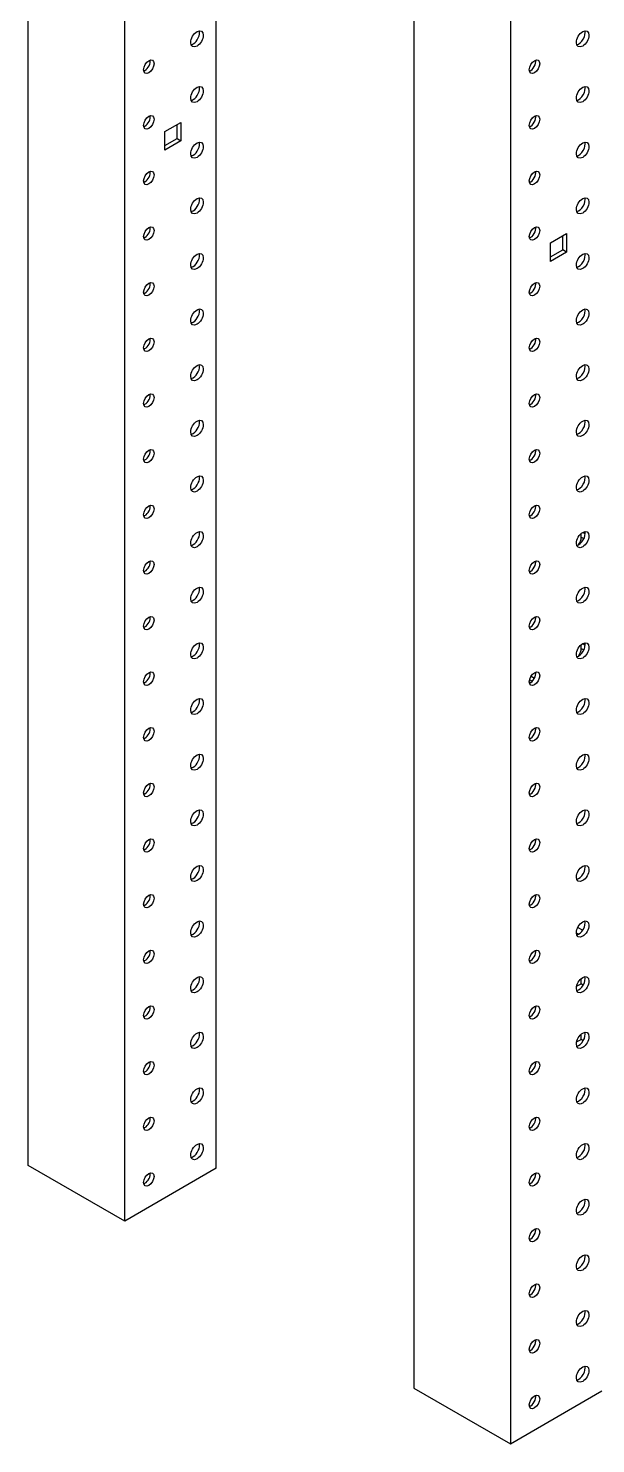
# Model space of a CAD drawing. Header units: millimetres. Extents: x -116965 to 323937, y 291661 to 566926.
# Drawn here: x -24985.9 to -24867, y 303176 to 303472.7 of the extents above; entities that cross this region are included whole.
import ezdxf

# ---------------------------------------------------------------- set-up
doc = ezdxf.new("R2010")
doc.units = ezdxf.units.MM
doc.layers.add('ALPHA', color=255, linetype='Continuous')

msp = doc.modelspace()

# ---------------------------------------------------------------- linework, layer by layer
at = {"layer": 'ALPHA'}
for p, q in [((-24985.919342, 303234.320269), (-24985.919342, 303700.889744)), ((-24946.523393, 303233.737057), (-24946.523393, 303700.306532)), ((-24965.716292, 303222.656032), (-24965.716292, 303689.225507)), ((-24905.107139, 303654.232797), (-24905.107139, 303187.663322)), ((-24884.904088, 303642.56856), (-24884.904088, 303175.999085)), ((-24957.291619, 303451.076783), (-24953.937913, 303453.013046)), ((-24957.291619, 303447.204256), (-24957.291619, 303451.076783)), ((-24954.746035, 303449.607089), (-24954.746035, 303452.546477)), ((-24953.937913, 303453.013046), (-24953.937913, 303449.14052)), ((-24957.291619, 303448.137395), (-24954.746035, 303449.607089)), ((-24953.937913, 303449.14052), (-24957.291619, 303447.204256)), ((-24954.746035, 303449.607089), (-24953.937913, 303449.14052)), ((-24876.479416, 303427.748309), (-24873.125709, 303429.684573)), ((-24873.125709, 303429.684573), (-24873.125709, 303425.812046)), ((-24876.479416, 303423.875783), (-24876.479416, 303427.748309)), ((-24873.933831, 303426.278615), (-24873.933831, 303429.218003)), ((-24876.479416, 303424.808922), (-24873.933831, 303426.278615)), ((-24873.125709, 303425.812046), (-24876.479416, 303423.875783)), ((-24873.125709, 303425.812046), (-24873.933831, 303426.278615)), ((-24870.054846, 303366.067825), (-24870.054846, 303366.843393)), ((-24870.054846, 303366.067825), (-24869.492274, 303365.743024)), ((-24869.7518, 303367.059285), (-24869.246724, 303366.767679)), ((-24869.7518, 303343.730811), (-24869.246724, 303343.439205)), ((-24870.054846, 303342.739351), (-24870.054846, 303343.514919)), ((-24870.054846, 303342.739351), (-24869.492274, 303342.41455)), ((-24880.681841, 303335.57762), (-24880.944099, 303335.729035)), ((-24880.329361, 303335.840685), (-24880.892519, 303336.165824)), ((-24880.572591, 303336.914252), (-24879.841166, 303336.491964)), ((-24870.775876, 303284.251242), (-24869.737877, 303283.651953)), ((-24870.665161, 303282.787612), (-24871.060774, 303283.01602)), ((-24871.01929, 303271.893837), (-24870.095252, 303272.427331)), ((-24870.095252, 303272.427331), (-24870.095252, 303273.494318)), ((-24869.63135, 303272.159498), (-24870.095252, 303272.427331)), ((-24871.01929, 303260.229601), (-24870.095252, 303260.763094)), ((-24870.095252, 303260.763094), (-24870.095252, 303261.830081)), ((-24869.63135, 303260.495261), (-24870.095252, 303260.763094)), ((-24965.716292, 303222.656032), (-24985.919342, 303234.320269)), ((-24946.523393, 303233.737057), (-24965.716292, 303222.656032)), ((-24905.107139, 303187.663322), (-24884.904088, 303175.999085)), ((-24884.904088, 303175.999085), (-24865.71119, 303187.08011))]:
    msp.add_line(p, q, dxfattribs=at)
for centre, major_axis, start_param, end_param in [((-24950.564003, 303470.521066), (0.928571, 1.608333), 2.3561944902, 8.6393797974), ((-24951.372125, 303470.987635), (0.928571, 1.608333), 3.926990817, 5.8329886172), ((-24869.7518, 303470.521066), (0.928571, 1.608333), 2.3561944902, 8.6393797974), ((-24870.559922, 303470.987635), (0.928571, 1.608333), 3.5917893435, 5.8329886172), ((-24951.372125, 303470.987635), (0.928571, 1.608333), 3.5917893435, 3.926990817), ((-24960.665529, 303464.688947), (0.771429, 1.336153), 2.3561944902, 8.6393797974), ((-24961.473651, 303465.155517), (0.771429, 1.336153), 3.926990817, 5.7318997087), ((-24879.853325, 303464.688947), (0.771429, 1.336153), 2.3561944902, 8.6393797974), ((-24880.661447, 303465.155517), (0.771429, 1.336153), 3.692878252, 5.7318997087), ((-24961.473651, 303465.155517), (0.771429, 1.336153), 3.692878252, 3.926990817), ((-24950.564003, 303458.856829), (0.928571, 1.608333), 2.3561944902, 8.6393797974), ((-24951.372125, 303459.323398), (0.928571, 1.608333), 3.926990817, 5.8329886172), ((-24869.7518, 303458.856829), (0.928571, 1.608333), 2.3561944902, 8.6393797974), ((-24870.559922, 303459.323398), (0.928571, 1.608333), 3.5917893435, 5.8329886172), ((-24951.372125, 303459.323398), (0.928571, 1.608333), 3.5917893435, 3.926990817), ((-24960.665529, 303453.024711), (0.771429, 1.336153), 2.3561944902, 8.6393797974), ((-24961.473651, 303453.49128), (0.771429, 1.336153), 3.926990817, 5.7318997087), ((-24879.853325, 303453.024711), (0.771429, 1.336153), 2.3561944902, 8.6393797974), ((-24880.661447, 303453.49128), (0.771429, 1.336153), 3.692878252, 5.7318997087), ((-24961.473651, 303453.49128), (0.771429, 1.336153), 3.692878252, 3.926990817), ((-24950.564003, 303447.192592), (0.928571, 1.608333), 2.3561944902, 8.6393797974), ((-24951.372125, 303447.659162), (0.928571, 1.608333), 3.926990817, 5.8329886172), ((-24869.7518, 303447.192592), (0.928571, 1.608333), 2.3561944902, 8.6393797974), ((-24870.559922, 303447.659162), (0.928571, 1.608333), 3.5917893435, 5.8329886172), ((-24951.372125, 303447.659162), (0.928571, 1.608333), 3.5917893435, 3.926990817), ((-24960.665529, 303441.360474), (0.771429, 1.336153), 2.3561944902, 8.6393797974), ((-24961.473651, 303441.827043), (0.771429, 1.336153), 3.926990817, 5.7318997087), ((-24879.853325, 303441.360474), (0.771429, 1.336153), 2.3561944902, 8.6393797974), ((-24880.661447, 303441.827043), (0.771429, 1.336153), 3.692878252, 5.7318997087), ((-24961.473651, 303441.827043), (0.771429, 1.336153), 3.692878252, 3.926990817), ((-24950.564003, 303435.528355), (0.928571, 1.608333), 2.3561944902, 8.6393797974), ((-24951.372125, 303435.994925), (0.928571, 1.608333), 3.926990817, 5.8329886172), ((-24869.7518, 303435.528355), (0.928571, 1.608333), 2.3561944902, 8.6393797974), ((-24870.559922, 303435.994925), (0.928571, 1.608333), 3.5917893435, 5.8329886172), ((-24951.372125, 303435.994925), (0.928571, 1.608333), 3.5917893435, 3.926990817), ((-24960.665529, 303429.696237), (0.771429, 1.336153), 2.3561944902, 8.6393797974), ((-24961.473651, 303430.162806), (0.771429, 1.336153), 3.926990817, 5.7318997087), ((-24879.853325, 303429.696237), (0.771429, 1.336153), 2.3561944902, 8.6393797974), ((-24880.661447, 303430.162806), (0.771429, 1.336153), 3.692878252, 5.7318997087), ((-24961.473651, 303430.162806), (0.771429, 1.336153), 3.692878252, 3.926990817), ((-24950.564003, 303423.864118), (0.928571, 1.608333), 2.3561944902, 8.6393797974), ((-24951.372125, 303424.330688), (0.928571, 1.608333), 3.926990817, 5.8329886172), ((-24869.7518, 303423.864118), (0.928571, 1.608333), 2.3561944902, 8.6393797974), ((-24870.559922, 303424.330688), (0.928571, 1.608333), 3.5917893435, 5.8329886172), ((-24951.372125, 303424.330688), (0.928571, 1.608333), 3.5917893435, 3.926990817), ((-24960.665529, 303418.032), (0.771429, 1.336153), 2.3561944902, 8.6393797974), ((-24961.473651, 303418.498569), (0.771429, 1.336153), 3.926990817, 5.7318997087), ((-24879.853325, 303418.032), (0.771429, 1.336153), 2.3561944902, 8.6393797974), ((-24880.661447, 303418.498569), (0.771429, 1.336153), 3.692878252, 5.7318997087), ((-24961.473651, 303418.498569), (0.771429, 1.336153), 3.692878252, 3.926990817), ((-24950.564003, 303412.199882), (0.928571, 1.608333), 2.3561944902, 8.6393797974), ((-24951.372125, 303412.666451), (0.928571, 1.608333), 3.926990817, 5.8329886172), ((-24869.7518, 303412.199882), (0.928571, 1.608333), 2.3561944902, 8.6393797974), ((-24870.559922, 303412.666451), (0.928571, 1.608333), 3.5917893435, 5.8329886172), ((-24951.372125, 303412.666451), (0.928571, 1.608333), 3.5917893435, 3.926990817), ((-24960.665529, 303406.367763), (0.771429, 1.336153), 2.3561944902, 8.6393797974), ((-24961.473651, 303406.834333), (0.771429, 1.336153), 3.926990817, 5.7318997087), ((-24879.853325, 303406.367763), (0.771429, 1.336153), 2.3561944902, 8.6393797974), ((-24880.661447, 303406.834333), (0.771429, 1.336153), 3.692878252, 5.7318997087), ((-24961.473651, 303406.834333), (0.771429, 1.336153), 3.692878252, 3.926990817), ((-24950.564003, 303400.535645), (0.928571, 1.608333), 2.3561944902, 8.6393797974), ((-24951.372125, 303401.002214), (0.928571, 1.608333), 3.926990817, 5.8329886172), ((-24869.7518, 303400.535645), (0.928571, 1.608333), 2.3561944902, 8.6393797974), ((-24870.559922, 303401.002214), (0.928571, 1.608333), 3.5917893435, 5.8329886172), ((-24951.372125, 303401.002214), (0.928571, 1.608333), 3.5917893435, 3.926990817), ((-24960.665529, 303394.703526), (0.771429, 1.336153), 2.3561944902, 8.6393797974), ((-24961.473651, 303395.170096), (0.771429, 1.336153), 3.926990817, 5.7318997087), ((-24879.853325, 303394.703526), (0.771429, 1.336153), 2.3561944902, 8.6393797974), ((-24880.661447, 303395.170096), (0.771429, 1.336153), 3.692878252, 5.7318997087), ((-24961.473651, 303395.170096), (0.771429, 1.336153), 3.692878252, 3.926990817), ((-24950.564003, 303388.871408), (0.928571, 1.608333), 2.3561944902, 8.6393797974), ((-24951.372125, 303389.337977), (0.928571, 1.608333), 3.926990817, 5.8329886172), ((-24869.7518, 303388.871408), (0.928571, 1.608333), 2.3561944902, 8.6393797974), ((-24870.559922, 303389.337977), (0.928571, 1.608333), 3.5917893435, 5.8329886172), ((-24951.372125, 303389.337977), (0.928571, 1.608333), 3.5917893435, 3.926990817), ((-24960.665529, 303383.039289), (0.771429, 1.336153), 2.3561944902, 8.6393797974), ((-24961.473651, 303383.505859), (0.771429, 1.336153), 3.692878252, 3.926990817), ((-24961.473651, 303383.505859), (0.771429, 1.336153), 3.926990817, 5.7318997087), ((-24879.853325, 303383.039289), (0.771429, 1.336153), 2.3561944902, 8.6393797974), ((-24880.661447, 303383.505859), (0.771429, 1.336153), 3.692878252, 5.7318997087), ((-24950.564003, 303377.207171), (0.928571, 1.608333), 2.3561944902, 8.6393797974), ((-24951.372125, 303377.67374), (0.928571, 1.608333), 3.926990817, 5.8329886172), ((-24869.7518, 303377.207171), (0.928571, 1.608333), 2.3561944902, 8.6393797974), ((-24870.559922, 303377.67374), (0.928571, 1.608333), 3.5917893435, 5.8329886172), ((-24951.372125, 303377.67374), (0.928571, 1.608333), 3.5917893435, 3.926990817), ((-24960.665529, 303371.375052), (0.771429, 1.336153), 2.3561944902, 8.6393797974), ((-24961.473651, 303371.841622), (0.771429, 1.336153), 3.692878252, 3.926990817), ((-24961.473651, 303371.841622), (0.771429, 1.336153), 3.926990817, 5.7318997087), ((-24879.853325, 303371.375052), (0.771429, 1.336153), 2.3561944902, 8.6393797974), ((-24880.661447, 303371.841622), (0.771429, 1.336153), 3.692878252, 5.7318997087), ((-24950.564003, 303365.542934), (0.928571, 1.608333), 2.3561944902, 8.6393797974), ((-24869.7518, 303365.542934), (0.928571, 1.608333), 2.3561944902, 8.6393797974), ((-24951.372125, 303366.009504), (0.928571, 1.608333), 3.5917893435, 3.926990817), ((-24951.372125, 303366.009504), (0.928571, 1.608333), 3.926990817, 5.8329886172), ((-24870.559922, 303366.009504), (0.928571, 1.608333), 3.5917893435, 5.8329886172), ((-24871.368044, 303365.309649), (0.928571, 1.608333), 4.4947049351, 5.4977871438), ((-24870.559922, 303366.009504), (0.928571, 1.608333), 5.4977871438, 5.8329886172), ((-24960.665529, 303359.710816), (0.771429, 1.336153), 2.3561944902, 8.6393797974), ((-24961.473651, 303360.177385), (0.771429, 1.336153), 3.692878252, 3.926990817), ((-24961.473651, 303360.177385), (0.771429, 1.336153), 3.926990817, 5.7318997087), ((-24879.853325, 303359.710816), (0.771429, 1.336153), 2.3561944902, 8.6393797974), ((-24880.661447, 303360.177385), (0.771429, 1.336153), 3.692878252, 5.7318997087), ((-24950.564003, 303353.878697), (0.928571, 1.608333), 2.3561944902, 8.6393797974), ((-24951.372125, 303354.345267), (0.928571, 1.608333), 3.926990817, 5.8329886172), ((-24869.7518, 303353.878697), (0.928571, 1.608333), 2.3561944902, 8.6393797974), ((-24870.559922, 303354.345267), (0.928571, 1.608333), 3.5917893435, 5.8329886172), ((-24951.372125, 303354.345267), (0.928571, 1.608333), 3.5917893435, 3.926990817), ((-24960.665529, 303348.046579), (0.771429, 1.336153), 2.3561944902, 8.6393797974), ((-24879.853325, 303348.046579), (0.771429, 1.336153), 2.3561944902, 8.6393797974), ((-24961.473651, 303348.513148), (0.771429, 1.336153), 3.692878252, 3.926990817), ((-24961.473651, 303348.513148), (0.771429, 1.336153), 3.926990817, 5.7318997087), ((-24880.661447, 303348.513148), (0.771429, 1.336153), 3.692878252, 5.7318997087), ((-24950.564003, 303342.21446), (0.928571, 1.608333), 2.3561944902, 8.6393797974), ((-24951.372125, 303342.68103), (0.928571, 1.608333), 3.926990817, 5.8329886172), ((-24869.7518, 303342.21446), (0.928571, 1.608333), 2.3561944902, 8.6393797974), ((-24870.559922, 303342.68103), (0.928571, 1.608333), 3.5917893435, 5.8329886172), ((-24870.559922, 303342.68103), (0.928571, 1.608333), 5.4977871438, 5.8329886172), ((-24951.372125, 303342.68103), (0.928571, 1.608333), 3.5917893435, 3.926990817), ((-24871.368044, 303341.981176), (0.928571, 1.608333), 4.4947049351, 5.4977871438), ((-24960.665529, 303336.382342), (0.771429, 1.336153), 2.3561944902, 8.6393797974), ((-24961.473651, 303336.848911), (0.771429, 1.336153), 3.926990817, 5.7318997087), ((-24879.853325, 303336.382342), (0.771429, 1.336153), 2.3561944902, 8.6393797974), ((-24880.661447, 303336.848911), (0.771429, 1.336153), 3.692878252, 5.7318997087), ((-24961.473651, 303336.848911), (0.771429, 1.336153), 3.692878252, 3.926990817), ((-24950.564003, 303330.550223), (0.928571, 1.608333), 2.3561944902, 8.6393797974), ((-24951.372125, 303331.016793), (0.928571, 1.608333), 3.926990817, 5.8329886172), ((-24869.7518, 303330.550223), (0.928571, 1.608333), 2.3561944902, 8.6393797974), ((-24870.559922, 303331.016793), (0.928571, 1.608333), 3.5917893435, 5.8329886172), ((-24951.372125, 303331.016793), (0.928571, 1.608333), 3.5917893435, 3.926990817), ((-24960.665529, 303324.718105), (0.771429, 1.336153), 2.3561944902, 8.6393797974), ((-24961.473651, 303325.184674), (0.771429, 1.336153), 3.926990817, 5.7318997087), ((-24879.853325, 303324.718105), (0.771429, 1.336153), 2.3561944902, 8.6393797974), ((-24880.661447, 303325.184674), (0.771429, 1.336153), 3.692878252, 5.7318997087), ((-24961.473651, 303325.184674), (0.771429, 1.336153), 3.692878252, 3.926990817), ((-24950.564003, 303318.885987), (0.928571, 1.608333), 2.3561944902, 8.6393797974), ((-24951.372125, 303319.352556), (0.928571, 1.608333), 3.926990817, 5.8329886172), ((-24869.7518, 303318.885987), (0.928571, 1.608333), 2.3561944902, 8.6393797974), ((-24870.559922, 303319.352556), (0.928571, 1.608333), 3.5917893435, 5.8329886172), ((-24951.372125, 303319.352556), (0.928571, 1.608333), 3.5917893435, 3.926990817), ((-24960.665529, 303313.053868), (0.771429, 1.336153), 2.3561944902, 8.6393797974), ((-24961.473651, 303313.520438), (0.771429, 1.336153), 3.926990817, 5.7318997087), ((-24879.853325, 303313.053868), (0.771429, 1.336153), 2.3561944902, 8.6393797974), ((-24880.661447, 303313.520438), (0.771429, 1.336153), 3.692878252, 5.7318997087), ((-24961.473651, 303313.520438), (0.771429, 1.336153), 3.692878252, 3.926990817), ((-24950.564003, 303307.22175), (0.928571, 1.608333), 2.3561944902, 8.6393797974), ((-24951.372125, 303307.688319), (0.928571, 1.608333), 3.926990817, 5.8329886172), ((-24869.7518, 303307.22175), (0.928571, 1.608333), 2.3561944902, 8.6393797974), ((-24870.559922, 303307.688319), (0.928571, 1.608333), 3.5917893435, 5.8329886172), ((-24951.372125, 303307.688319), (0.928571, 1.608333), 3.5917893435, 3.926990817), ((-24960.665529, 303301.389631), (0.771429, 1.336153), 2.3561944902, 8.6393797974), ((-24961.473651, 303301.856201), (0.771429, 1.336153), 3.926990817, 5.7318997087), ((-24879.853325, 303301.389631), (0.771429, 1.336153), 2.3561944902, 8.6393797974), ((-24880.661447, 303301.856201), (0.771429, 1.336153), 3.692878252, 5.7318997087), ((-24961.473651, 303301.856201), (0.771429, 1.336153), 3.692878252, 3.926990817), ((-24950.564003, 303295.557513), (0.928571, 1.608333), 2.3561944902, 8.6393797974), ((-24951.372125, 303296.024082), (0.928571, 1.608333), 3.926990817, 5.8329886172), ((-24869.7518, 303295.557513), (0.928571, 1.608333), 2.3561944902, 8.6393797974), ((-24870.559922, 303296.024082), (0.928571, 1.608333), 3.5917893435, 5.8329886172), ((-24951.372125, 303296.024082), (0.928571, 1.608333), 3.5917893435, 3.926990817), ((-24960.665529, 303289.725394), (0.771429, 1.336153), 2.3561944902, 8.6393797974), ((-24961.473651, 303290.191964), (0.771429, 1.336153), 3.926990817, 5.7318997087), ((-24879.853325, 303289.725394), (0.771429, 1.336153), 2.3561944902, 8.6393797974), ((-24880.661447, 303290.191964), (0.771429, 1.336153), 3.692878252, 5.7318997087), ((-24961.473651, 303290.191964), (0.771429, 1.336153), 3.692878252, 3.926990817), ((-24950.564003, 303283.893276), (0.928571, 1.608333), 2.3561944902, 8.6393797974), ((-24951.372125, 303284.359845), (0.928571, 1.608333), 3.926990817, 5.8329886172), ((-24869.7518, 303283.893276), (0.928571, 1.608333), 2.3561944902, 8.6393797974), ((-24870.559922, 303284.359845), (0.928571, 1.608333), 3.5917893435, 5.8329886172), ((-24951.372125, 303284.359845), (0.928571, 1.608333), 3.5917893435, 3.926990817), ((-24960.665529, 303278.061158), (0.771429, 1.336153), 2.3561944902, 8.6393797974), ((-24961.473651, 303278.527727), (0.771429, 1.336153), 3.926990817, 5.7318997087), ((-24879.853325, 303278.061158), (0.771429, 1.336153), 2.3561944902, 8.6393797974), ((-24880.661447, 303278.527727), (0.771429, 1.336153), 3.692878252, 5.7318997087), ((-24961.473651, 303278.527727), (0.771429, 1.336153), 3.692878252, 3.926990817), ((-24950.564003, 303272.229039), (0.928571, 1.608333), 2.3561944902, 8.6393797974), ((-24951.372125, 303272.695609), (0.928571, 1.608333), 3.926990817, 5.8329886172), ((-24869.7518, 303272.229039), (0.928571, 1.608333), 2.3561944902, 8.6393797974), ((-24870.559922, 303272.695609), (0.928571, 1.608333), 3.5917893435, 5.8329886172), ((-24951.372125, 303272.695609), (0.928571, 1.608333), 3.5917893435, 3.926990817), ((-24960.665529, 303266.396921), (0.771429, 1.336153), 2.3561944902, 8.6393797974), ((-24961.473651, 303266.86349), (0.771429, 1.336153), 3.926990817, 5.7318997087), ((-24879.853325, 303266.396921), (0.771429, 1.336153), 2.3561944902, 8.6393797974), ((-24880.661447, 303266.86349), (0.771429, 1.336153), 3.692878252, 5.7318997087), ((-24961.473651, 303266.86349), (0.771429, 1.336153), 3.692878252, 3.926990817), ((-24950.564003, 303260.564802), (0.928571, 1.608333), 2.3561944902, 8.6393797974), ((-24951.372125, 303261.031372), (0.928571, 1.608333), 3.926990817, 5.8329886172), ((-24869.7518, 303260.564802), (0.928571, 1.608333), 2.3561944902, 8.6393797974), ((-24870.559922, 303261.031372), (0.928571, 1.608333), 3.5917893435, 5.8329886172), ((-24951.372125, 303261.031372), (0.928571, 1.608333), 3.5917893435, 3.926990817), ((-24960.665529, 303254.732684), (0.771429, 1.336153), 2.3561944902, 8.6393797974), ((-24961.473651, 303255.199253), (0.771429, 1.336153), 3.926990817, 5.7318997087), ((-24879.853325, 303254.732684), (0.771429, 1.336153), 2.3561944902, 8.6393797974), ((-24880.661447, 303255.199253), (0.771429, 1.336153), 3.692878252, 5.7318997087), ((-24961.473651, 303255.199253), (0.771429, 1.336153), 3.692878252, 3.926990817), ((-24950.564003, 303248.900565), (0.928571, 1.608333), 2.3561944902, 8.6393797974), ((-24951.372125, 303249.367135), (0.928571, 1.608333), 3.926990817, 5.8329886172), ((-24869.7518, 303248.900565), (0.928571, 1.608333), 2.3561944902, 8.6393797974), ((-24870.559922, 303249.367135), (0.928571, 1.608333), 3.5917893435, 5.8329886172), ((-24951.372125, 303249.367135), (0.928571, 1.608333), 3.5917893435, 3.926990817), ((-24960.665529, 303243.068447), (0.771429, 1.336153), 2.3561944902, 8.6393797974), ((-24961.473651, 303243.535016), (0.771429, 1.336153), 3.926990817, 5.7318997087), ((-24879.853325, 303243.068447), (0.771429, 1.336153), 2.3561944902, 8.6393797974), ((-24880.661447, 303243.535016), (0.771429, 1.336153), 3.692878252, 5.7318997087), ((-24961.473651, 303243.535016), (0.771429, 1.336153), 3.692878252, 3.926990817), ((-24950.564003, 303237.236328), (0.928571, 1.608333), 2.3561944902, 8.6393797974), ((-24951.372125, 303237.702898), (0.928571, 1.608333), 3.926990817, 5.8329886172), ((-24869.7518, 303237.236328), (0.928571, 1.608333), 2.3561944902, 8.6393797974), ((-24870.559922, 303237.702898), (0.928571, 1.608333), 3.5917893435, 5.8329886172), ((-24951.372125, 303237.702898), (0.928571, 1.608333), 3.5917893435, 3.926990817), ((-24960.665529, 303231.40421), (0.771429, 1.336153), 2.3561944902, 8.6393797974), ((-24961.473651, 303231.87078), (0.771429, 1.336153), 3.926990817, 5.7318997087), ((-24879.853325, 303231.40421), (0.771429, 1.336153), 2.3561944902, 8.6393797974), ((-24880.661447, 303231.87078), (0.771429, 1.336153), 3.692878252, 5.7318997087), ((-24961.473651, 303231.87078), (0.771429, 1.336153), 3.692878252, 3.926990817), ((-24869.7518, 303225.572092), (0.928571, 1.608333), 2.3561944902, 8.6393797974), ((-24870.559922, 303226.038661), (0.928571, 1.608333), 3.5917893435, 5.8329886172), ((-24879.853325, 303219.739973), (0.771429, 1.336153), 2.3561944902, 8.6393797974), ((-24880.661447, 303220.206543), (0.771429, 1.336153), 3.692878252, 5.7318997087), ((-24869.7518, 303213.907855), (0.928571, 1.608333), 2.3561944902, 8.6393797974), ((-24870.559922, 303214.374424), (0.928571, 1.608333), 3.5917893435, 5.8329886172), ((-24879.853325, 303208.075736), (0.771429, 1.336153), 2.3561944902, 8.6393797974), ((-24880.661447, 303208.542306), (0.771429, 1.336153), 3.692878252, 5.7318997087), ((-24869.7518, 303202.243618), (0.928571, 1.608333), 2.3561944902, 8.6393797974), ((-24870.559922, 303202.710187), (0.928571, 1.608333), 3.5917893435, 5.8329886172), ((-24879.853325, 303196.411499), (0.771429, 1.336153), 2.3561944902, 8.6393797974), ((-24880.661447, 303196.878069), (0.771429, 1.336153), 3.692878252, 5.7318997087), ((-24869.7518, 303190.579381), (0.928571, 1.608333), 2.3561944902, 8.6393797974), ((-24870.559922, 303191.04595), (0.928571, 1.608333), 3.5917893435, 5.8329886172), ((-24879.853325, 303184.747263), (0.771429, 1.336153), 2.3561944902, 8.6393797974), ((-24880.661447, 303185.213832), (0.771429, 1.336153), 3.692878252, 5.7318997087)]:
    msp.add_ellipse(centre, major_axis=major_axis, ratio=0.5773502692, start_param=start_param, end_param=end_param, dxfattribs=at)

doc.saveas('drawing.dxf')
